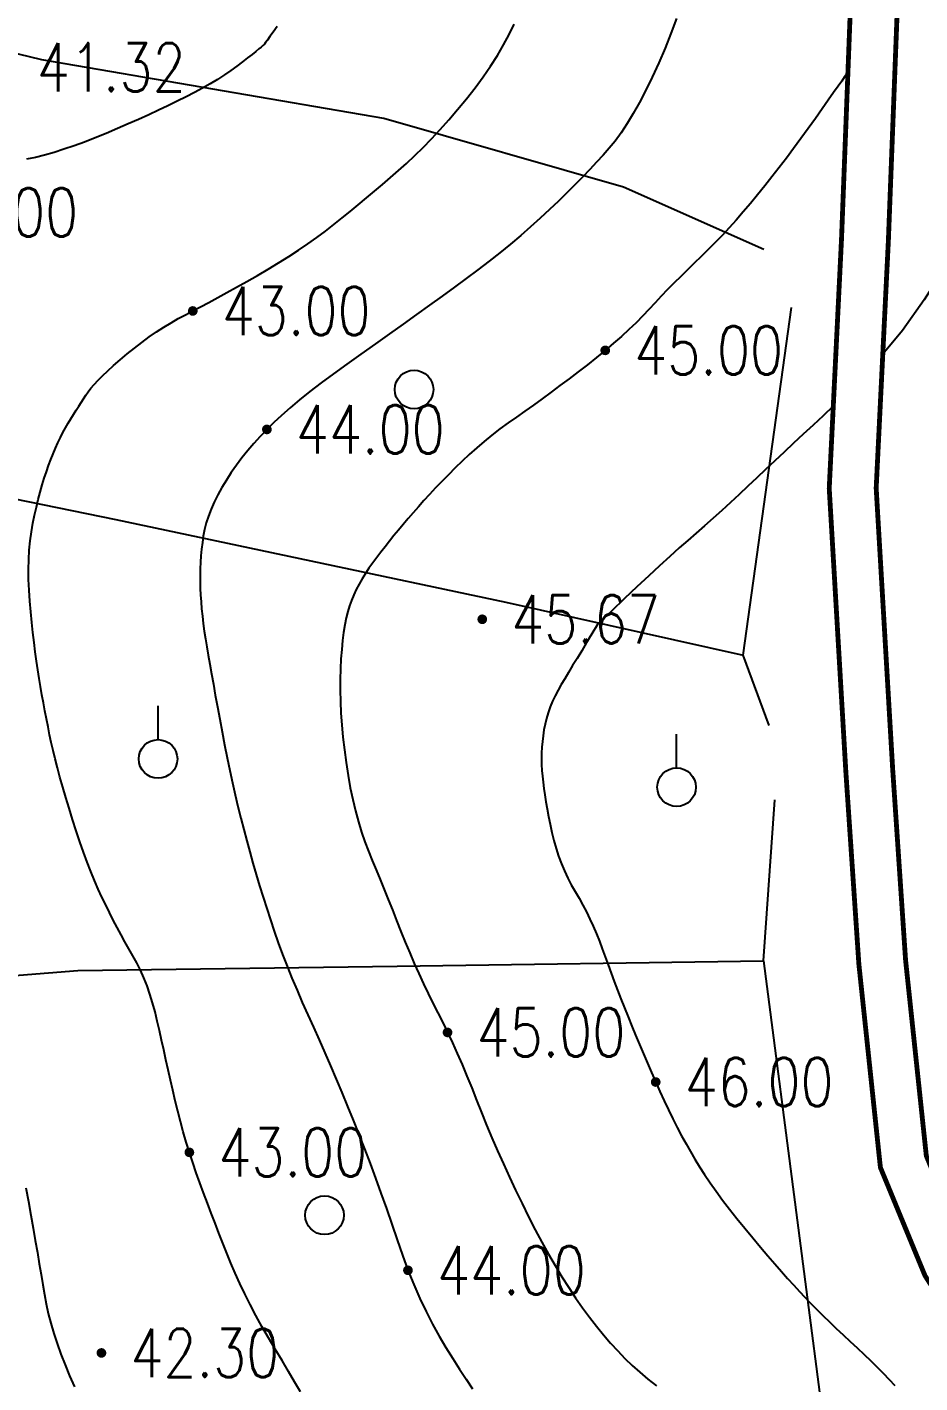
# Model space of a CAD drawing. Extents: x 39624947 to 39626627, y 3418539 to 3418836.
# Drawn here: x 39625506.7 to 39625543.7, y 3418724.1 to 3418780.3 of the extents above; entities that cross this region are included whole.
import ezdxf
from ezdxf.enums import TextEntityAlignment as Align

# ---------------------------------------------------------------- set-up
doc = ezdxf.new("R2010")
doc.units = 0
doc.layers.get('0').update_dxf_attribs({"linetype": 'CONTINUOUS'})
for name, color, linetype in [('DLSS', 4, 'CONTINUOUS'), ('GCD', 7, 'CONTINUOUS'), ('PUB_WALL', 9, 'CONTINUOUS')]:
    doc.layers.add(name, color=color, linetype=linetype)
doc.styles.add('HZ', font='rs.shx', dxfattribs={"width": 0.8, "bigfont": 'hztxt.shx'})

# ---------------------------------------------------------------- blocks, each defined once
blk = doc.blocks.new('GC125')
blk.add_line((0, 0.8), (0, 2.2))
blk.add_circle((0, 0), 0.8)
blk = doc.blocks.new('GC122')
blk.add_circle((0, 0), 0.8)
blk = doc.blocks.new('GC200')
at = {"linetype": 'Continuous', "const_width": 0.2, "flags": 128}
blk.add_lwpolyline([(-0.1, 0, 1), (0.1, 0, 1)], format="xyb", close=True, dxfattribs=at)
blk = doc.blocks.new('111133333777777')
at = {"layer": 'PUB_WALL', "color": 252, "ltscale": 0.01}
for points, elevation in [([(39623293.347, 3418772.509), (39623293.182, 3418772.282), (39623293.047, 3418772.096), (39623292.942, 3418771.952), (39623292.867, 3418771.848), (39623292.822, 3418771.786), (39623292.807, 3418771.766), (39623292.793, 3418771.754), (39623292.751, 3418771.721), (39623292.68, 3418771.665), (39623292.582, 3418771.586), (39623292.456, 3418771.485), (39623292.302, 3418771.361), (39623292.12, 3418771.215), (39623291.909, 3418771.047), (39623291.676, 3418770.867), (39623291.426, 3418770.687), (39623291.159, 3418770.506), (39623290.875, 3418770.325), (39623290.574, 3418770.144), (39623290.255, 3418769.963), (39623289.92, 3418769.781), (39623289.567, 3418769.599), (39623289.199, 3418769.416), (39623288.819, 3418769.232), (39623288.425, 3418769.045), (39623288.019, 3418768.857), (39623287.599, 3418768.667), (39623287.167, 3418768.476), (39623286.722, 3418768.282), (39623286.264, 3418768.087), (39623285.806, 3418767.899), (39623285.36, 3418767.727), (39623284.928, 3418767.569), (39623284.507, 3418767.427), (39623284.1, 3418767.301), (39623283.705, 3418767.19), (39623283.323, 3418767.094), (39623282.953, 3418767.014)], 42), ([(39623282.933, 3418724.409), (39623283.033, 3418723.839), (39623283.134, 3418723.274), (39623283.23, 3418722.732), (39623283.321, 3418722.215), (39623283.406, 3418721.722), (39623283.487, 3418721.253), (39623283.562, 3418720.808), (39623283.632, 3418720.387), (39623283.697, 3418719.99), (39623283.769, 3418719.6), (39623283.857, 3418719.201), (39623283.962, 3418718.793), (39623284.084, 3418718.375), (39623284.223, 3418717.948), (39623284.379, 3418717.511), (39623284.552, 3418717.064), (39623284.742, 3418716.609), (39623284.94, 3418716.156)], 42), ([(39623294.306, 3418715.95), (39623294.068, 3418716.366), (39623293.814, 3418716.8), (39623293.547, 3418717.251), (39623293.264, 3418717.72), (39623292.982, 3418718.193), (39623292.715, 3418718.658), (39623292.464, 3418719.116), (39623292.227, 3418719.565), (39623292.005, 3418720.006), (39623291.799, 3418720.44), (39623291.607, 3418720.865), (39623291.431, 3418721.282), (39623291.263, 3418721.696), (39623291.097, 3418722.11), (39623290.933, 3418722.525), (39623290.77, 3418722.941), (39623290.61, 3418723.357), (39623290.451, 3418723.774), (39623290.294, 3418724.191), (39623290.139, 3418724.609), (39623289.988, 3418725.029), (39623289.843, 3418725.45), (39623289.706, 3418725.873), (39623289.575, 3418726.297), (39623289.451, 3418726.724), (39623289.334, 3418727.152), (39623289.224, 3418727.582), (39623289.12, 3418728.014), (39623289.021, 3418728.444), (39623288.923, 3418728.869), (39623288.827, 3418729.289), (39623288.733, 3418729.704), (39623288.641, 3418730.114), (39623288.55, 3418730.519), (39623288.462, 3418730.919), (39623288.375, 3418731.313), (39623288.283, 3418731.699), (39623288.182, 3418732.07), (39623288.071, 3418732.428), (39623287.95, 3418732.773), (39623287.818, 3418733.103), (39623287.677, 3418733.42), (39623287.526, 3418733.724), (39623287.365, 3418734.013), (39623287.199, 3418734.298), (39623287.035, 3418734.589), (39623286.873, 3418734.885), (39623286.712, 3418735.187), (39623286.553, 3418735.494), (39623286.395, 3418735.806), (39623286.239, 3418736.124), (39623286.084, 3418736.447), (39623285.931, 3418736.782), (39623285.777, 3418737.136), (39623285.624, 3418737.509), (39623285.472, 3418737.901), (39623285.319, 3418738.312), (39623285.167, 3418738.742), (39623285.016, 3418739.19), (39623284.864, 3418739.658), (39623284.718, 3418740.125), (39623284.583, 3418740.572), (39623284.457, 3418741.001), (39623284.342, 3418741.41), (39623284.237, 3418741.799), (39623284.142, 3418742.169), (39623284.057, 3418742.52), (39623283.983, 3418742.851), (39623283.914, 3418743.173), (39623283.847, 3418743.499), (39623283.782, 3418743.827), (39623283.719, 3418744.158), (39623283.656, 3418744.492), (39623283.596, 3418744.829), (39623283.537, 3418745.168), (39623283.48, 3418745.51), (39623283.424, 3418745.86), (39623283.371, 3418746.225), (39623283.32, 3418746.604), (39623283.271, 3418746.997), (39623283.224, 3418747.405), (39623283.179, 3418747.826), (39623283.137, 3418748.262), (39623283.096, 3418748.712), (39623283.063, 3418749.162), (39623283.045, 3418749.599), (39623283.039, 3418750.022), (39623283.048, 3418750.431), (39623283.07, 3418750.827), (39623283.107, 3418751.209), (39623283.156, 3418751.577), (39623283.22, 3418751.932), (39623283.292, 3418752.273), (39623283.366, 3418752.603), (39623283.443, 3418752.921), (39623283.523, 3418753.226), (39623283.605, 3418753.52), (39623283.691, 3418753.801), (39623283.778, 3418754.07), (39623283.869, 3418754.328), (39623283.962, 3418754.575), (39623284.057, 3418754.814), (39623284.156, 3418755.046), (39623284.256, 3418755.269), (39623284.36, 3418755.484), (39623284.466, 3418755.692), (39623284.575, 3418755.891), (39623284.686, 3418756.082), (39623284.798, 3418756.267), (39623284.907, 3418756.445), (39623285.015, 3418756.616), (39623285.12, 3418756.782), (39623285.223, 3418756.941), (39623285.323, 3418757.094), (39623285.421, 3418757.24), (39623285.518, 3418757.381), (39623285.626, 3418757.525), (39623285.761, 3418757.685), (39623285.922, 3418757.858), (39623286.111, 3418758.047), (39623286.325, 3418758.25), (39623286.567, 3418758.467), (39623286.835, 3418758.7), (39623287.129, 3418758.947), (39623287.436, 3418759.195), (39623287.742, 3418759.43), (39623288.046, 3418759.652), (39623288.348, 3418759.861), (39623288.649, 3418760.058), (39623288.948, 3418760.242), (39623289.246, 3418760.413), (39623289.542, 3418760.572), (39623289.847, 3418760.73), (39623290.171, 3418760.902), (39623290.515, 3418761.086), (39623290.879, 3418761.284), (39623291.262, 3418761.494), (39623291.665, 3418761.718), (39623292.088, 3418761.954), (39623292.53, 3418762.204), (39623292.974, 3418762.46), (39623293.405, 3418762.719), (39623293.822, 3418762.98), (39623294.224, 3418763.242), (39623294.613, 3418763.507), (39623294.987, 3418763.773), (39623295.348, 3418764.041), (39623295.694, 3418764.31), (39623296.033, 3418764.582), (39623296.371, 3418764.856), (39623296.708, 3418765.132), (39623297.043, 3418765.411), (39623297.378, 3418765.691), (39623297.712, 3418765.974), (39623298.045, 3418766.259), (39623298.377, 3418766.546), (39623298.71, 3418766.845), (39623299.049, 3418767.164), (39623299.393, 3418767.505), (39623299.742, 3418767.866), (39623300.096, 3418768.249), (39623300.455, 3418768.652), (39623300.819, 3418769.076), (39623301.188, 3418769.521), (39623301.547, 3418769.975), (39623301.88, 3418770.425), (39623302.188, 3418770.871), (39623302.471, 3418771.313), (39623302.728, 3418771.751), (39623302.96, 3418772.186), (39623303.166, 3418772.617)], 43), ([(39623313.521, 3418763.282), (39623307.7, 3418765.864), (39623297.77, 3418768.701), (39623283.594, 3418771.135), (39623267.3, 3418775.09)], 51.487), ([(39623312.664, 3418746.474), (39623314.657, 3418760.88)], 51.487), ([(39623264.274, 3418757.397), (39623272.594, 3418754.962), (39623286.657, 3418752.094), (39623302.826, 3418748.67), (39623312.664, 3418746.474)], 51.487), ([(39623313.743, 3418743.554), (39623312.664, 3418746.474)], 51.487), ([(39623313.5, 3418733.806), (39623313.97, 3418740.477)], 51.487), ([(39623246.286, 3418734.511), (39623255.823, 3418733.109), (39623273.256, 3418732.467), (39623285.078, 3418733.4), (39623298.312, 3418733.588), (39623313.5, 3418733.806), (39623316.288, 3418712.32), (39623240.864, 3418716.557)], 51.487)]:
    blk.add_lwpolyline(points, dxfattribs=dict(at, elevation=elevation))
for points in [[(39623309.898, 3418772.848), (39623309.668, 3418772.226), (39623309.422, 3418771.611), (39623309.159, 3418771.003), (39623308.891, 3418770.419), (39623308.625, 3418769.875), (39623308.363, 3418769.372), (39623308.105, 3418768.91), (39623307.85, 3418768.489), (39623307.599, 3418768.108), (39623307.351, 3418767.769), (39623307.106, 3418767.47), (39623306.855, 3418767.187), (39623306.587, 3418766.893), (39623306.303, 3418766.59), (39623306.002, 3418766.278), (39623305.684, 3418765.955), (39623305.35, 3418765.623), (39623304.999, 3418765.28), (39623304.631, 3418764.928), (39623304.249, 3418764.571), (39623303.852, 3418764.214), (39623303.442, 3418763.857), (39623303.018, 3418763.5), (39623302.58, 3418763.143), (39623302.128, 3418762.786), (39623301.663, 3418762.429), (39623301.184, 3418762.073), (39623300.691, 3418761.711), (39623300.182, 3418761.342), (39623299.659, 3418760.964), (39623299.12, 3418760.577), (39623298.566, 3418760.182), (39623297.998, 3418759.779), (39623297.414, 3418759.367), (39623296.815, 3418758.946), (39623296.228, 3418758.53), (39623295.68, 3418758.132), (39623295.171, 3418757.751), (39623294.701, 3418757.388), (39623294.269, 3418757.042), (39623293.877, 3418756.713), (39623293.523, 3418756.402), (39623293.208, 3418756.109), (39623292.919, 3418755.822), (39623292.642, 3418755.532), (39623292.377, 3418755.239), (39623292.125, 3418754.943), (39623291.885, 3418754.643), (39623291.657, 3418754.34), (39623291.442, 3418754.034), (39623291.239, 3418753.724), (39623291.051, 3418753.415), (39623290.883, 3418753.112), (39623290.735, 3418752.813), (39623290.606, 3418752.52), (39623290.496, 3418752.233), (39623290.405, 3418751.95), (39623290.334, 3418751.673), (39623290.282, 3418751.4), (39623290.244, 3418751.131), (39623290.211, 3418750.861), (39623290.186, 3418750.591), (39623290.166, 3418750.321), (39623290.154, 3418750.051), (39623290.148, 3418749.78), (39623290.148, 3418749.509), (39623290.156, 3418749.238), (39623290.169, 3418748.963), (39623290.188, 3418748.68), (39623290.213, 3418748.389), (39623290.244, 3418748.09), (39623290.281, 3418747.784), (39623290.323, 3418747.469), (39623290.372, 3418747.146), (39623290.426, 3418746.816), (39623290.486, 3418746.468), (39623290.552, 3418746.094), (39623290.623, 3418745.693), (39623290.7, 3418745.266), (39623290.782, 3418744.812), (39623290.87, 3418744.331), (39623290.963, 3418743.824), (39623291.062, 3418743.291), (39623291.166, 3418742.749), (39623291.271, 3418742.218), (39623291.38, 3418741.697), (39623291.49, 3418741.186), (39623291.604, 3418740.686), (39623291.719, 3418740.196), (39623291.838, 3418739.716), (39623291.959, 3418739.246), (39623292.083, 3418738.782), (39623292.211, 3418738.316), (39623292.343, 3418737.85), (39623292.479, 3418737.383), (39623292.619, 3418736.915), (39623292.763, 3418736.447), (39623292.911, 3418735.978), (39623293.063, 3418735.508), (39623293.222, 3418735.035), (39623293.391, 3418734.557), (39623293.57, 3418734.074), (39623293.759, 3418733.585), (39623293.959, 3418733.091), (39623294.168, 3418732.592), (39623294.388, 3418732.087), (39623294.617, 3418731.577), (39623294.852, 3418731.061), (39623295.087, 3418730.535), (39623295.322, 3418730.001), (39623295.557, 3418729.458), (39623295.792, 3418728.907), (39623296.027, 3418728.347), (39623296.262, 3418727.778), (39623296.497, 3418727.201), (39623296.732, 3418726.615), (39623296.964, 3418726.019), (39623297.194, 3418725.414), (39623297.422, 3418724.8), (39623297.647, 3418724.177), (39623297.871, 3418723.544), (39623298.093, 3418722.902), (39623298.312, 3418722.251), (39623298.535, 3418721.607), (39623298.766, 3418720.987), (39623299.007, 3418720.392), (39623299.256, 3418719.822), (39623299.514, 3418719.276), (39623299.781, 3418718.754), (39623300.057, 3418718.256), (39623300.342, 3418717.783), (39623300.628, 3418717.331), (39623300.907, 3418716.895), (39623301.178, 3418716.475), (39623301.443, 3418716.073)], [(39623327.291, 3418774.518), (39623325.898, 3418771.609), (39623324.588, 3418768.974), (39623323.36, 3418766.615), (39623322.213, 3418764.53), (39623321.149, 3418762.72), (39623320.166, 3418761.185), (39623319.266, 3418759.924), (39623318.447, 3418758.938)], [(39623317.002, 3418770.622), (39623316.949, 3418770.546), (39623316.862, 3418770.423), (39623316.743, 3418770.253), (39623316.591, 3418770.037), (39623316.405, 3418769.775), (39623316.187, 3418769.466), (39623315.936, 3418769.11), (39623315.652, 3418768.708), (39623315.351, 3418768.286), (39623315.051, 3418767.872), (39623314.751, 3418767.465), (39623314.451, 3418767.065), (39623314.152, 3418766.673), (39623313.853, 3418766.288), (39623313.555, 3418765.911), (39623313.257, 3418765.541), (39623312.959, 3418765.18), (39623312.663, 3418764.832), (39623312.368, 3418764.494), (39623312.075, 3418764.169), (39623311.783, 3418763.855), (39623311.492, 3418763.553), (39623311.202, 3418763.262), (39623310.913, 3418762.983), (39623310.628, 3418762.71), (39623310.347, 3418762.437), (39623310.07, 3418762.163), (39623309.798, 3418761.89), (39623309.53, 3418761.617), (39623309.267, 3418761.344), (39623309.009, 3418761.071), (39623308.755, 3418760.797), (39623308.495, 3418760.522), (39623308.218, 3418760.244), (39623307.924, 3418759.962), (39623307.614, 3418759.677), (39623307.287, 3418759.389), (39623306.943, 3418759.097), (39623306.582, 3418758.802), (39623306.204, 3418758.503), (39623305.821, 3418758.206), (39623305.442, 3418757.917), (39623305.067, 3418757.635), (39623304.697, 3418757.36), (39623304.331, 3418757.093), (39623303.97, 3418756.833), (39623303.614, 3418756.581), (39623303.262, 3418756.336), (39623302.916, 3418756.092), (39623302.578, 3418755.842), (39623302.248, 3418755.587), (39623301.927, 3418755.326), (39623301.614, 3418755.06), (39623301.308, 3418754.788), (39623301.011, 3418754.511), (39623300.722, 3418754.228), (39623300.442, 3418753.946), (39623300.172, 3418753.669), (39623299.913, 3418753.398), (39623299.664, 3418753.132), (39623299.426, 3418752.873), (39623299.197, 3418752.619), (39623298.98, 3418752.371), (39623298.772, 3418752.128), (39623298.572, 3418751.89), (39623298.377, 3418751.654), (39623298.187, 3418751.421), (39623298.001, 3418751.19), (39623297.82, 3418750.961), (39623297.644, 3418750.735), (39623297.473, 3418750.511), (39623297.306, 3418750.29), (39623297.148, 3418750.07), (39623297, 3418749.85), (39623296.864, 3418749.629), (39623296.739, 3418749.407), (39623296.624, 3418749.185), (39623296.521, 3418748.963), (39623296.429, 3418748.74), (39623296.348, 3418748.517), (39623296.275, 3418748.28), (39623296.21, 3418748.018), (39623296.152, 3418747.73), (39623296.101, 3418747.416), (39623296.057, 3418747.077), (39623296.02, 3418746.711), (39623295.99, 3418746.32), (39623295.967, 3418745.903), (39623295.954, 3418745.467), (39623295.953, 3418745.016), (39623295.964, 3418744.551), (39623295.987, 3418744.072), (39623296.023, 3418743.58), (39623296.07, 3418743.073), (39623296.13, 3418742.552), (39623296.202, 3418742.018), (39623296.285, 3418741.487), (39623296.377, 3418740.976), (39623296.479, 3418740.486), (39623296.591, 3418740.017), (39623296.712, 3418739.568), (39623296.842, 3418739.14), (39623296.983, 3418738.733), (39623297.132, 3418738.346), (39623297.289, 3418737.965), (39623297.448, 3418737.574), (39623297.611, 3418737.173), (39623297.777, 3418736.763), (39623297.946, 3418736.344), (39623298.119, 3418735.914), (39623298.295, 3418735.475), (39623298.474, 3418735.027), (39623298.656, 3418734.578), (39623298.841, 3418734.136), (39623299.028, 3418733.703), (39623299.218, 3418733.277), (39623299.411, 3418732.859), (39623299.606, 3418732.449), (39623299.803, 3418732.047), (39623300.003, 3418731.653), (39623300.205, 3418731.255), (39623300.406, 3418730.842), (39623300.607, 3418730.413), (39623300.808, 3418729.968), (39623301.008, 3418729.508), (39623301.209, 3418729.033), (39623301.409, 3418728.542), (39623301.609, 3418728.035), (39623301.814, 3418727.518), (39623302.027, 3418726.995), (39623302.249, 3418726.468), (39623302.48, 3418725.935), (39623302.72, 3418725.396), (39623302.969, 3418724.852), (39623303.226, 3418724.303), (39623303.493, 3418723.749), (39623303.764, 3418723.2), (39623304.037, 3418722.669), (39623304.313, 3418722.155), (39623304.589, 3418721.659), (39623304.868, 3418721.179), (39623305.148, 3418720.717), (39623305.43, 3418720.272), (39623305.714, 3418719.845), (39623306, 3418719.435), (39623306.288, 3418719.042), (39623306.578, 3418718.666), (39623306.87, 3418718.308), (39623307.165, 3418717.967), (39623307.461, 3418717.644), (39623307.76, 3418717.338), (39623308.061, 3418717.049), (39623308.374, 3418716.768), (39623308.709, 3418716.483), (39623309.064, 3418716.195)], [(39623316.395, 3418756.779), (39623315.973, 3418756.389), (39623315.558, 3418756.005), (39623315.15, 3418755.626), (39623314.75, 3418755.252), (39623314.357, 3418754.884), (39623313.971, 3418754.521), (39623313.592, 3418754.163), (39623313.22, 3418753.811), (39623312.854, 3418753.465), (39623312.49, 3418753.125), (39623312.129, 3418752.792), (39623311.771, 3418752.465), (39623311.416, 3418752.145), (39623311.064, 3418751.832), (39623310.715, 3418751.525), (39623310.369, 3418751.224), (39623310.009, 3418750.91), (39623309.618, 3418750.561), (39623309.196, 3418750.176), (39623308.743, 3418749.758), (39623308.259, 3418749.304), (39623307.744, 3418748.816), (39623307.198, 3418748.293), (39623306.622, 3418747.735)], [(39623306.622, 3418747.735), (39623306.391, 3418747.355), (39623306.173, 3418746.995), (39623305.966, 3418746.656), (39623305.773, 3418746.336), (39623305.591, 3418746.036), (39623305.421, 3418745.755), (39623305.264, 3418745.495), (39623305.119, 3418745.255), (39623304.986, 3418745.024), (39623304.866, 3418744.792), (39623304.758, 3418744.558), (39623304.662, 3418744.324), (39623304.578, 3418744.088), (39623304.507, 3418743.851), (39623304.448, 3418743.612), (39623304.401, 3418743.373), (39623304.364, 3418743.133), (39623304.336, 3418742.893), (39623304.316, 3418742.653), (39623304.304, 3418742.413), (39623304.3, 3418742.174), (39623304.304, 3418741.934), (39623304.316, 3418741.695), (39623304.337, 3418741.455), (39623304.365, 3418741.21), (39623304.399, 3418740.951), (39623304.439, 3418740.68), (39623304.486, 3418740.395), (39623304.539, 3418740.098), (39623304.598, 3418739.788), (39623304.663, 3418739.465), (39623304.735, 3418739.129), (39623304.815, 3418738.792), (39623304.907, 3418738.463), (39623305.01, 3418738.143), (39623305.125, 3418737.832), (39623305.25, 3418737.529), (39623305.387, 3418737.236), (39623305.536, 3418736.951), (39623305.696, 3418736.675), (39623305.858, 3418736.4), (39623306.014, 3418736.119), (39623306.164, 3418735.832), (39623306.308, 3418735.538), (39623306.445, 3418735.237), (39623306.576, 3418734.931), (39623306.701, 3418734.618), (39623306.819, 3418734.298), (39623306.937, 3418733.972), (39623307.059, 3418733.638), (39623307.186, 3418733.298), (39623307.318, 3418732.95), (39623307.454, 3418732.595), (39623307.595, 3418732.233), (39623307.74, 3418731.863), (39623307.89, 3418731.487), (39623308.044, 3418731.106), (39623308.201, 3418730.723), (39623308.362, 3418730.339), (39623308.525, 3418729.953), (39623308.692, 3418729.566), (39623308.862, 3418729.177), (39623309.035, 3418728.786), (39623309.211, 3418728.393), (39623309.39, 3418728.005), (39623309.568, 3418727.628), (39623309.748, 3418727.262), (39623309.928, 3418726.906), (39623310.109, 3418726.562), (39623310.291, 3418726.228), (39623310.473, 3418725.905), (39623310.655, 3418725.593), (39623310.848, 3418725.279), (39623311.06, 3418724.953), (39623311.291, 3418724.615), (39623311.54, 3418724.263), (39623311.809, 3418723.899), (39623312.097, 3418723.521), (39623312.404, 3418723.131), (39623312.731, 3418722.728), (39623313.06, 3418722.33), (39623313.375, 3418721.951), (39623313.678, 3418721.593), (39623313.966, 3418721.256), (39623314.242, 3418720.94), (39623314.504, 3418720.644), (39623314.753, 3418720.369), (39623314.988, 3418720.114), (39623315.221, 3418719.868), (39623315.463, 3418719.618), (39623315.713, 3418719.364), (39623315.973, 3418719.107), (39623316.24, 3418718.846), (39623316.517, 3418718.581), (39623316.802, 3418718.313), (39623317.097, 3418718.04), (39623317.39, 3418717.768), (39623317.674, 3418717.5), (39623317.949, 3418717.236), (39623318.213, 3418716.975), (39623318.469, 3418716.719), (39623318.714, 3418716.466), (39623318.95, 3418716.217)]]:
    blk.add_lwpolyline(points, dxfattribs=at)
at = {"layer": 'GCD', "linetype": 'Continuous'}
ref = blk.add_blockref('GC200', (39623289.706, 3418725.873, 43), dxfattribs=at)
ref.add_attrib('height', '43.00', dxfattribs={"linetype": 'Continuous', "height": 2, "style": 'HZ', "width": 0.8}).set_placement((39623290.906, 3418725.873, 43), align=Align.MIDDLE_LEFT)
at = {"layer": 'PUB_WALL', "color": 252, "ltscale": 0.01}
ref = blk.add_blockref('GC200', (39623282.182, 3418770.825, 41.32), dxfattribs=at)
ref.add_attrib('height', '41.32', dxfattribs={"layer": 'GCD', "linetype": 'Continuous', "height": 2, "style": 'HZ', "width": 0.8}).set_placement((39623283.382, 3418770.825, 41.32), align=Align.MIDDLE_LEFT)
ref = blk.add_blockref('GC200', (39623277.725, 3418764.812, 42), dxfattribs=at)
ref.add_attrib('height', '42.00', dxfattribs={"layer": 'GCD', "linetype": 'Continuous', "height": 2, "style": 'HZ', "width": 0.8}).set_placement((39623278.925, 3418764.812, 42), align=Align.MIDDLE_LEFT)
ref = blk.add_blockref('GC200', (39623289.847, 3418760.73, 43), dxfattribs=at)
ref.add_attrib('height', '43.00', dxfattribs={"layer": 'GCD', "linetype": 'Continuous', "height": 2, "style": 'HZ', "width": 0.8}).set_placement((39623291.047, 3418760.73, 43), align=Align.MIDDLE_LEFT)
ref = blk.add_blockref('GC200', (39623306.943, 3418759.097, 45), dxfattribs=at)
ref.add_attrib('height', '45.00', dxfattribs={"layer": 'GCD', "linetype": 'Continuous', "height": 2, "style": 'HZ', "width": 0.8}).set_placement((39623308.143, 3418759.097, 45), align=Align.MIDDLE_LEFT)
for name, p in [('GC122', (39623299.018, 3418757.475, 51.487)), ('GC125', (39623288.408, 3418742.17, 51.487)), ('GC125', (39623309.901, 3418741.001, 51.487)), ('GC122', (39623295.307, 3418723.269, 51.487))]:
    blk.add_blockref(name, p, dxfattribs=at)
ref = blk.add_blockref('GC200', (39623292.919, 3418755.822, 44), dxfattribs=at)
ref.add_attrib('height', '44.00', dxfattribs={"layer": 'GCD', "linetype": 'Continuous', "height": 2, "style": 'HZ', "width": 0.8}).set_placement((39623294.119, 3418755.822, 44), align=Align.MIDDLE_LEFT)
ref = blk.add_blockref('GC200', (39623301.846, 3418747.957, 45.67), dxfattribs=at)
ref.add_attrib('height', '45.67', dxfattribs={"layer": 'GCD', "linetype": 'Continuous', "height": 2, "style": 'HZ', "width": 0.8}).set_placement((39623303.046, 3418747.957, 45.67), align=Align.MIDDLE_LEFT)
ref = blk.add_blockref('GC200', (39623300.406, 3418730.842, 45), dxfattribs=at)
ref.add_attrib('height', '45.00', dxfattribs={"layer": 'GCD', "linetype": 'Continuous', "height": 2, "style": 'HZ', "width": 0.8}).set_placement((39623301.606, 3418730.842, 45), align=Align.MIDDLE_LEFT)
ref = blk.add_blockref('GC200', (39623309.035, 3418728.786, 46), dxfattribs=at)
ref.add_attrib('height', '46.00', dxfattribs={"layer": 'GCD', "linetype": 'Continuous', "height": 2, "style": 'HZ', "width": 0.8}).set_placement((39623310.235, 3418728.786, 46), align=Align.MIDDLE_LEFT)
ref = blk.add_blockref('GC200', (39623298.766, 3418720.987, 44), dxfattribs=at)
ref.add_attrib('height', '44.00', dxfattribs={"layer": 'GCD', "color": 252, "linetype": 'Continuous', "height": 2, "style": 'HZ', "width": 0.8}).set_placement((39623299.966, 3418720.987, 44), align=Align.MIDDLE_LEFT)
ref = blk.add_blockref('GC200', (39623286.061, 3418717.563, 42.3), dxfattribs=at)
ref.add_attrib('height', '42.30', dxfattribs={"layer": 'GCD', "color": 252, "linetype": 'Continuous', "height": 2, "style": 'HZ', "width": 0.8}).set_placement((39623287.261, 3418717.563, 42.3), align=Align.MIDDLE_LEFT)

msp = doc.modelspace()

# ---------------------------------------------------------------- linework, layer by layer
at = {"layer": 'DLSS', "linetype": 'Continuous', "const_width": 0.2, "elevation": 51.487, "flags": 128}
for points in [[(39625547.35, 3418724.987), (39625545.622, 3418726.484), (39625544.665, 3418727.335), (39625543.894, 3418728.542), (39625542.046, 3418733.023), (39625541.154, 3418741.44), (39625540.613, 3418749.427), (39625539.925, 3418761.158), (39625540.435, 3418771.5), (39625540.789, 3418780.712), (39625540.749, 3418781.763), (39625540.617, 3418788.292), (39625539.26, 3418798.448), (39625537.325, 3418809.599), (39625536.24, 3418816.904), (39625535.808, 3418821.683)], [(39625549.223, 3418726.368), (39625548.815, 3418726.368), (39625547.279, 3418727.561), (39625545.548, 3418729.629), (39625543.949, 3418733.505), (39625543.09, 3418741.608), (39625542.553, 3418749.55), (39625541.871, 3418761.167), (39625542.376, 3418771.404), (39625542.734, 3418780.71), (39625542.692, 3418781.819), (39625542.558, 3418788.441), (39625541.181, 3418798.743), (39625539.244, 3418809.907), (39625538.171, 3418817.134), (39625537.758, 3418821.707)]]:
    msp.add_lwpolyline(points, dxfattribs=at)

# ---------------------------------------------------------------- block references
at = {"linetype": 'Continuous'}
msp.add_blockref('111133333777777', (2223.698, 7.776), dxfattribs=at)

doc.saveas('drawing.dxf')
